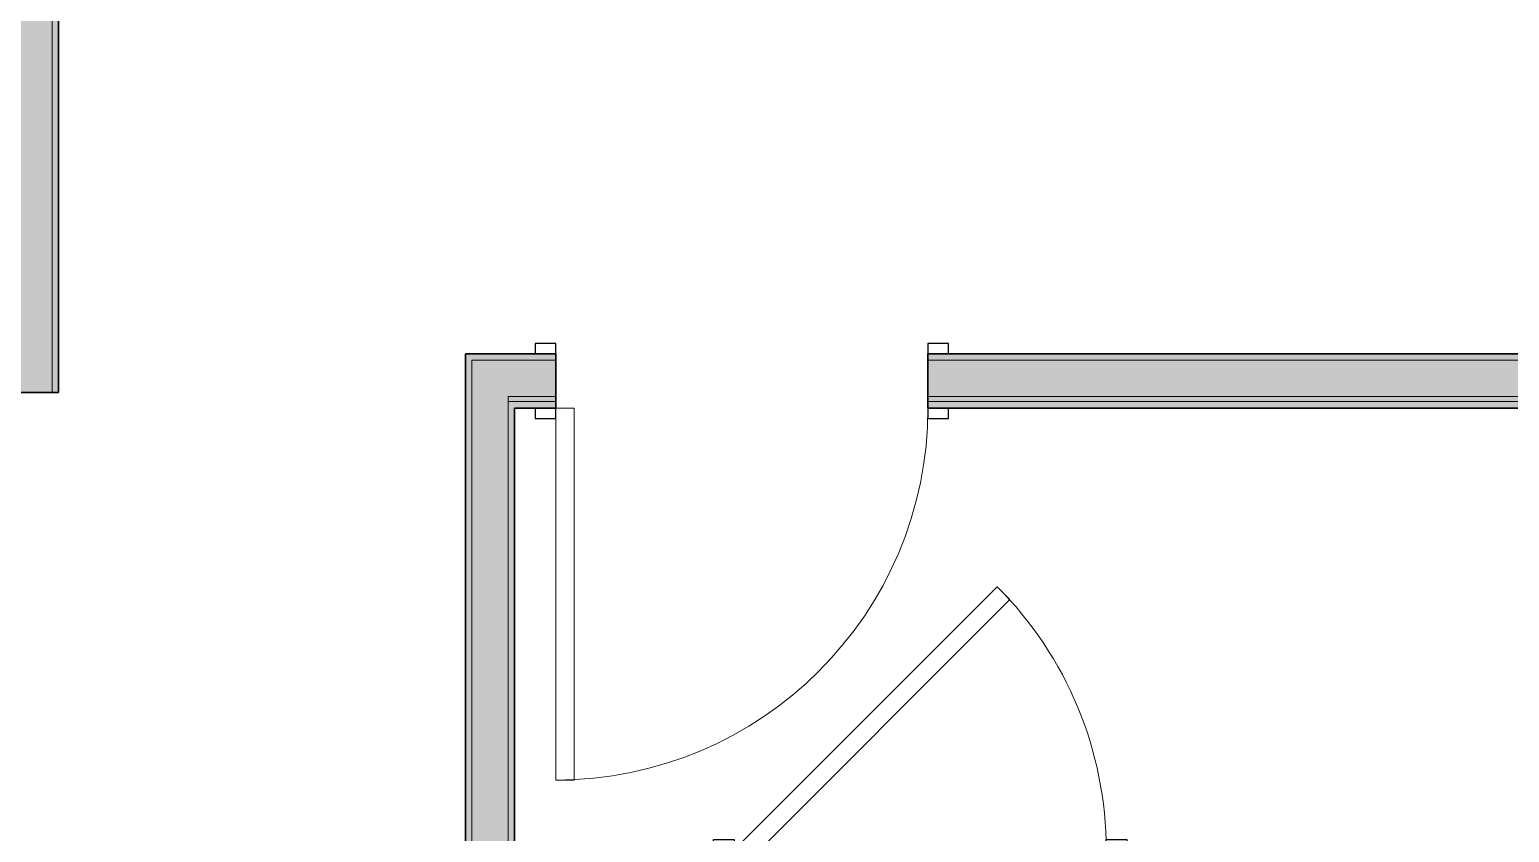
# Model space of a CAD drawing. Header units: inches. Extents: x 6 to 8416, y -388 to 6104.
# Drawn here: x 4546.5 to 4689.7, y 998.2 to 1075.9 of the extents above; entities that cross this region are included whole.
import ezdxf

# ---------------------------------------------------------------- set-up
doc = ezdxf.new("R2010")
doc.units = ezdxf.units.IN
doc.header["$MEASUREMENT"] = 0
for name, color, linetype, lineweight in [('A-DOOR', 31, 'Continuous', 18), ('A-DOOR-FRAM', 31, 'Continuous', 25), ('A-WALL', 113, 'Continuous', 25), ('A-WALL-PATT', 111, 'Continuous', 35), ('I-WALL', 2, 'Continuous', 25)]:
    doc.layers.add(name, color=color, linetype=linetype, lineweight=lineweight)

# ---------------------------------------------------------------- blocks, each defined once
blk = doc.blocks.new('Unit-Single-Flush-ICC ADA-AM - 36_ x 84_-NR _U-BA _ BATH_-V125-LEVEL 3 - PLAN Copy 1 Copy 1')
at = {"layer": 'A-DOOR'}
for p, q in [((16.76, -1.14), (-8.69, -26.59)), ((16.76, -1.14), (18, -2.38)), ((18, -2.38), (-7.46, -27.83)), ((-8.69, -26.59), (-7.46, -27.83))]:
    blk.add_line(p, q, dxfattribs=at)
at = {"layer": 'A-DOOR', "lineweight": 9}
blk.add_arc((18, -2.38), 36, 180, 225, dxfattribs=at)
at = {"layer": 'A-DOOR-FRAM'}
for p, q in [((-20, 2.38), (-20, 3.38)), ((-20, 3.38), (-18, 3.38)), ((-18, 3.38), (-18, 2.38)), ((18, 2.38), (18, 3.38)), ((18, 3.38), (20, 3.38)), ((20, 3.38), (20, 2.38)), ((-18, 2.38), (-20, 2.38)), ((20, 2.38), (18, 2.38)), ((-20, -2.38), (-18, -2.38)), ((-20, -3.37), (-20, -2.38)), ((-18, -2.38), (-18, -3.37)), ((18, -2.38), (20, -2.38)), ((18, -3.37), (18, -2.38)), ((20, -2.38), (20, -3.37)), ((-18, -3.37), (-20, -3.37)), ((20, -3.37), (18, -3.37))]:
    blk.add_line(p, q, dxfattribs=at)
at = {"layer": 'A-DOOR-FRAM', "lineweight": 18}
for p, q in [((-20, 3.38), (-18, 3.38)), ((-20, 3.38), (-20, 2.38)), ((-18, 3.38), (-18, 2.38)), ((18, 3.38), (20, 3.38)), ((18, 3.38), (18, 2.38)), ((20, 3.38), (20, 2.38)), ((-18, 2.38), (-20, 2.38)), ((20, 2.38), (18, 2.38)), ((-20, -3.37), (-20, -2.38)), ((-20, -2.38), (-18, -2.38)), ((-18, -3.37), (-18, -2.38)), ((18, -3.37), (18, -2.38)), ((18, -2.38), (20, -2.38)), ((20, -3.37), (20, -2.38)), ((-18, -3.37), (-20, -3.37)), ((20, -3.37), (18, -3.37))]:
    blk.add_line(p, q, dxfattribs=at)
blk = doc.blocks.new('Unit-Single-Flush-ICC ADA-AM - 36_ x 84_-NR _U-BE _ BED_-20308399-LEVEL 3 - PLAN Copy 1 Copy 1')
at = {"layer": 'A-DOOR'}
for p, q in [((16.25, 38.63), (18, 38.63)), ((16.25, 2.62), (16.25, 38.63)), ((18, 2.62), (18, 38.63)), ((16.25, 2.62), (18, 2.62))]:
    blk.add_line(p, q, dxfattribs=at)
at = {"layer": 'A-DOOR', "lineweight": 9}
blk.add_arc((18, 2.62), 36, 90, 180, dxfattribs=at)
at = {"layer": 'A-DOOR-FRAM'}
for p, q in [((-18, 3.62), (-20, 3.62)), ((-20, 3.62), (-20, 2.62)), ((-18, 2.62), (-18, 3.62)), ((20, 3.62), (18, 3.62)), ((18, 3.62), (18, 2.62)), ((20, 2.62), (20, 3.62)), ((-20, 2.62), (-18, 2.62)), ((18, 2.62), (20, 2.62)), ((-18, -2.63), (-20, -2.63)), ((-20, -2.63), (-20, -3.63)), ((-18, -3.63), (-18, -2.63)), ((20, -2.63), (18, -2.63)), ((18, -2.63), (18, -3.63)), ((20, -3.63), (20, -2.63)), ((-20, -3.63), (-18, -3.63)), ((18, -3.63), (20, -3.63))]:
    blk.add_line(p, q, dxfattribs=at)
at = {"layer": 'A-DOOR-FRAM', "lineweight": 18}
for p, q in [((-18, 3.62), (-20, 3.62)), ((-20, 3.62), (-20, 2.62)), ((-18, 3.62), (-18, 2.62)), ((20, 3.62), (18, 3.62)), ((18, 3.62), (18, 2.62)), ((20, 3.62), (20, 2.62)), ((-20, 2.62), (-18, 2.62)), ((18, 2.62), (20, 2.62)), ((-20, -3.63), (-20, -2.63)), ((-18, -2.63), (-20, -2.63)), ((-18, -3.63), (-18, -2.63)), ((18, -3.63), (18, -2.63)), ((20, -2.63), (18, -2.63)), ((20, -3.63), (20, -2.63)), ((-20, -3.63), (-18, -3.63)), ((18, -3.63), (20, -3.63))]:
    blk.add_line(p, q, dxfattribs=at)

msp = doc.modelspace()

# ---------------------------------------------------------------- hatches: boundary and pattern name
at = {"layer": 'A-WALL-PATT', "transparency": 33554560}
h = msp.add_hatch(color=10, dxfattribs=at)
h.paths.add_polyline_path([(4548.66533733, 1040.81077679), (4549.29033733, 1040.81077679), (4549.29033733, 1088.43577679), (4548.66533733, 1088.43577679), (4548.66533733, 1079.01806081)])
h.paths.add_polyline_path([(4548.66533733, 1091.93577679), (4549.29033733, 1091.93577679), (4549.29033733, 1121.81077679), (4548.66533733, 1121.81077679), (4548.66533733, 1098.69981081)])
at = {"layer": 'A-WALL-PATT', "lineweight": 25, "transparency": 33554560}
h = msp.add_hatch(color=10, dxfattribs=at)
h.paths.add_polyline_path([(4588.66533733, 1043.93577679), (4597.41533733, 1043.93577679), (4597.41533733, 1044.56077679), (4588.66533733, 1044.56077679)])
h.paths.add_polyline_path([(4633.41533733, 1043.93577679), (4717.29033733, 1043.93577679), (4717.29033733, 1044.56077679), (4633.41533733, 1044.56077679)])
h.paths.add_polyline_path([(4720.79033733, 1043.93577679), (4786.16533733, 1043.93577679), (4786.16533733, 1044.56077679), (4720.79033733, 1044.56077679)])
msp.add_hatch(color=10, dxfattribs=at).paths.add_polyline_path([(4589.29033733, 996.56077679), (4589.29033733, 1043.93577679), (4588.66533733, 1043.93577679), (4588.66533733, 996.56077679)])
at = {"layer": 'A-WALL-PATT', "transparency": 33554560}
h = msp.add_hatch(color=10, dxfattribs=at)
h.paths.add_polyline_path([(4592.79033733, 1039.93577679), (4597.41533733, 1039.93577679), (4597.41533733, 1040.43577679), (4592.79033733, 1040.43577679)])
h.paths.add_polyline_path([(4633.41533733, 1039.93577679), (4786.16533733, 1039.93577679), (4786.16533733, 1040.43577679), (4633.41533733, 1040.43577679)])
h = msp.add_hatch(color=10, dxfattribs=at)
h.paths.add_polyline_path([(4592.79033733, 1039.31077679), (4597.41533733, 1039.31077679), (4597.41533733, 1039.93577679), (4592.79033733, 1039.93577679), (4592.79033733, 1039.65456081)])
h.paths.add_polyline_path([(4633.41533733, 1039.31077679), (4786.16533733, 1039.31077679), (4786.16533733, 1039.93577679), (4633.41533733, 1039.93577679), (4633.41533733, 1039.65456081)])
msp.add_hatch(color=10, dxfattribs=at).paths.add_polyline_path([(4593.41533733, 996.56077679), (4593.41533733, 1039.31077679), (4592.79033733, 1039.31077679), (4592.79033733, 996.56077679)])
at = {"layer": 'I-WALL', "transparency": 33554560}
for points in [[(4548.66533733, 1040.81077679), (4548.66533733, 1121.81077679), (4545.16533733, 1121.81077679), (4545.16533733, 1040.81077679)], [(4589.29033733, 995.93577679), (4592.79033733, 995.93577679), (4592.79033733, 1040.43577679), (4589.29033733, 1040.43577679), (4589.29033733, 996.56077679)]]:
    msp.add_hatch(color=10, dxfattribs=at).paths.add_polyline_path(points)
h = msp.add_hatch(color=10, dxfattribs=at)
h.paths.add_polyline_path([(4589.29033733, 1040.43577679), (4597.41533733, 1040.43577679), (4597.41533733, 1043.93577679), (4589.29033733, 1043.93577679)])
h.paths.add_polyline_path([(4633.41533733, 1040.43577679), (4786.16533733, 1040.43577679), (4786.16533733, 1043.93577679), (4633.41533733, 1043.93577679)])

# ---------------------------------------------------------------- linework, layer by layer
at = {"layer": 'A-WALL', "lineweight": 9}
for p, q in [((4548.66533733, 1040.81077679), (4548.66533733, 1088.43577679)), ((4589.29033733, 1043.93577679), (4597.41533733, 1043.93577679)), ((4589.29033733, 995.93577679), (4589.29033733, 1043.93577679)), ((4633.41533733, 1043.93577679), (4717.29033733, 1043.93577679)), ((4592.79033733, 1040.43577679), (4597.41533733, 1040.43577679)), ((4592.79033733, 995.93577679), (4592.79033733, 1040.43577679)), ((4592.79033733, 1039.93577679), (4597.41533733, 1039.93577679)), ((4633.41533733, 1040.43577679), (4786.16533733, 1040.43577679)), ((4633.41533733, 1039.93577679), (4786.16533733, 1039.93577679))]:
    msp.add_line(p, q, dxfattribs=at)
at = {"layer": 'I-WALL', "lineweight": 35}
for p, q in [((4549.29033733, 1040.81077679), (4549.29033733, 1087.81077679)), ((4597.41533733, 1044.56077679), (4588.66533733, 1044.56077679)), ((4588.66533733, 1044.56077679), (4588.66533733, 996.56077679)), ((4597.41533733, 1039.31077679), (4597.41533733, 1044.56077679)), ((4716.66533733, 1044.56077679), (4633.41533733, 1044.56077679)), ((4633.41533733, 1044.56077679), (4633.41533733, 1039.31077679)), ((4544.54033733, 1040.81077679), (4549.29033733, 1040.81077679)), ((4593.41533733, 1039.31077679), (4597.41533733, 1039.31077679)), ((4593.41533733, 996.56077679), (4593.41533733, 1039.31077679)), ((4633.41533733, 1039.31077679), (4786.16533733, 1039.31077679))]:
    msp.add_line(p, q, dxfattribs=at)

# ---------------------------------------------------------------- block references
at = {"layer": 'A-DOOR', "rotation": 180}
for name, p in [('Unit-Single-Flush-ICC ADA-AM - 36_ x 84_-NR _U-BE _ BED_-20308399-LEVEL 3 - PLAN Copy 1 Copy 1', (4615.41533733, 1041.93577679)), ('Unit-Single-Flush-ICC ADA-AM - 36_ x 84_-NR _U-BA _ BATH_-V125-LEVEL 3 - PLAN Copy 1 Copy 1', (4632.66533733, 994.18577679))]:
    msp.add_blockref(name, p, dxfattribs=at)

doc.saveas('drawing.dxf')
